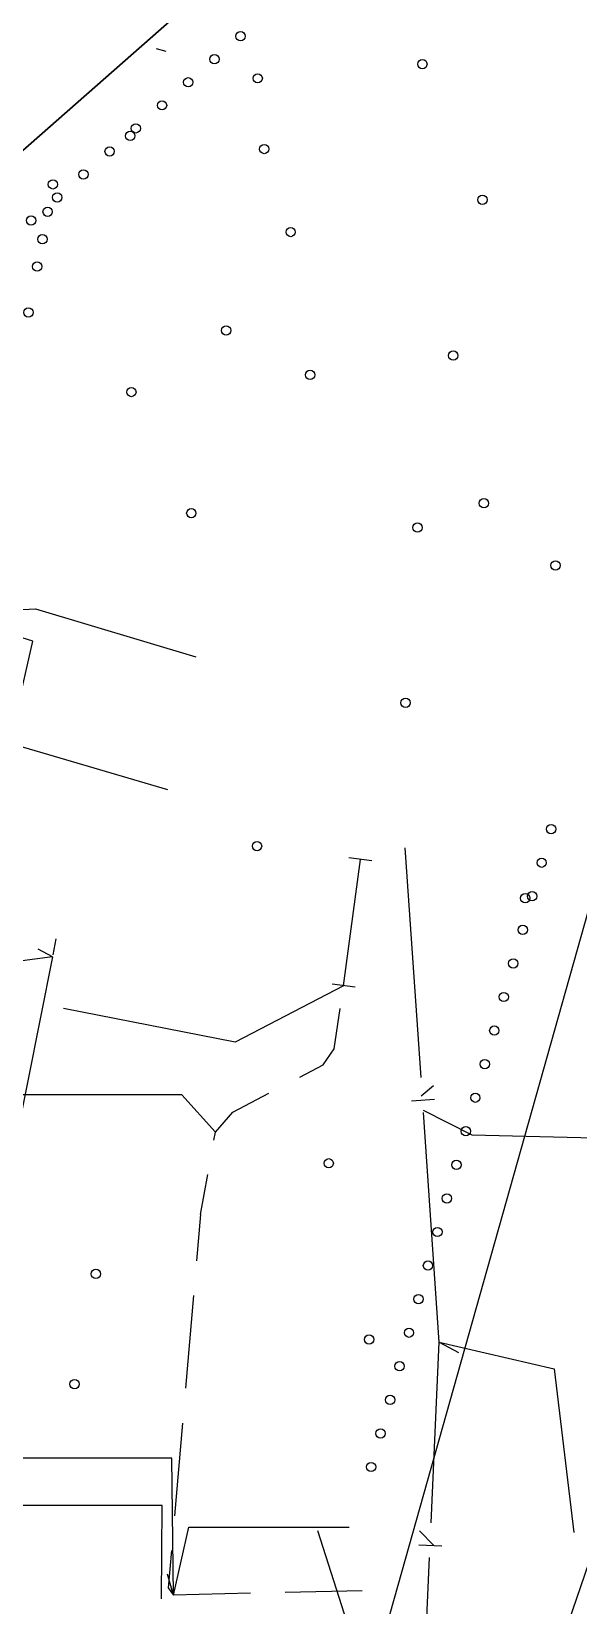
# Model space of a CAD drawing. Header units: metres. Extents: x 3206 to 3701, y 9896 to 11410.
# Drawn here: x 3291.6 to 3315.1, y 10194.5 to 10262.2 of the extents above; entities that cross this region are included whole.
import ezdxf

# ---------------------------------------------------------------- set-up
doc = ezdxf.new("R2010")
doc.units = ezdxf.units.M
for name, color, linetype in [('BUILDING', 7, 'Continuous'), ('ELECTR_CABLE', 7, 'Continuous'), ('GROUND', 7, 'Continuous'), ('HEAT', 7, 'Continuous'), ('SEWER', 7, 'Continuous')]:
    doc.layers.add(name, color=color, linetype=linetype)

# ---------------------------------------------------------------- blocks, each defined once
blk = doc.blocks.new('МОЖЖЕВЕЛЬНИК_СКАЛЬНЫЙ')
blk.add_circle((0, 0), 0.2)
blk = doc.blocks.new('КЛЕН_САХАРИСТЫЙ')
blk.add_circle((0, 0), 0.2)
blk = doc.blocks.new('БЕРЕЗА_ПОЛЕЗНАЯ')
blk.add_circle((0, 0), 0.2)
blk = doc.blocks.new('ЧЕРЕМУХА_ШУБЕРТ')
blk.add_circle((0, 0), 0.2)

msp = doc.modelspace()

# ---------------------------------------------------------------- linework, layer by layer
at = {"layer": 'BUILDING'}
for points in [[(3335.587, 10296.139), (3283.103, 10250), (3266.989, 10268.329), (3319.473, 10314.469)], [(3306.863, 10171.023), (3327.913, 10232.42), (3347.619, 10225.663), (3326.569, 10164.266)], [(3303.479, 10181.715), (3316.989, 10229.57), (3332.618, 10225.158), (3319.108, 10177.303)]]:
    msp.add_lwpolyline(points, close=True, dxfattribs=at)
at = {"layer": 'ELECTR_CABLE'}
for points in [[(3305, 10221.2), (3305.726, 10226.633)], [(3306.222, 10226.567), (3305.231, 10226.699)], [(3304.996, 10221.196), (3300.333, 10218.778), (3292.954, 10220.218)], [(3305.496, 10221.134), (3304.504, 10221.266)], [(3304.591, 10218.49), (3304.852, 10220.22)], [(3304.121, 10217.8), (3304.591, 10218.49)], [(3303.117, 10217.272), (3304.121, 10217.8)], [(3299.49, 10214.91), (3298.041, 10216.502), (3289.985, 10216.502)], [(3300.24, 10215.76), (3301.789, 10216.574)], [(3299.49, 10214.91), (3300.24, 10215.76)], [(3299.427, 10214.564), (3299.49, 10214.91)], [(3298.846, 10211.366), (3299.159, 10213.088)], [(3298.846, 10211.366), (3298.673, 10209.373)], [(3298.543, 10207.878), (3298.198, 10203.89)], [(3298.068, 10202.396), (3297.723, 10198.408)], [(3297.688, 10194.997), (3297.615, 10200.887), (3290.707, 10200.887)], [(3297.166, 10194.836), (3297.2, 10198.855), (3290.732, 10198.855)], [(3297.688, 10194.997), (3298.341, 10197.917), (3305.241, 10197.917)], [(3297.593, 10196.914), (3297.454, 10195.304), (3297.688, 10194.997)], [(3297.688, 10194.997), (3297.427, 10195.894)], [(3305.796, 10195.187), (3302.492, 10195.109)], [(3300.992, 10195.074), (3297.688, 10194.997)]]:
    msp.add_lwpolyline(points, dxfattribs=at)
at = {"layer": 'GROUND'}
msp.add_lwpolyline([(3283.103, 10250), (3335.587, 10296.139)], dxfattribs=at)
at = {"layer": 'HEAT'}
for points in [[(3290.934, 10232.915), (3291.634, 10236.017), (3281.49, 10239.163), (3280.564, 10236.132), (3290.934, 10232.915)], [(3283.171, 10236.962), (3291.754, 10237.41), (3298.641, 10235.343)], [(3285.387, 10234.636), (3286.351, 10232.899), (3297.424, 10229.645)]]:
    msp.add_lwpolyline(points, dxfattribs=at)
at = {"layer": 'SEWER'}
for points in [[(3296.945, 10261.506), (3297.359, 10261.383)], [(3308.334, 10217.253), (3307.651, 10227.135)], [(3292.48, 10222.44), (3286.938, 10221.716), (3279.949, 10223.164)], [(3292.627, 10223.216), (3292.497, 10222.528)], [(3292.48, 10222.44), (3290.887, 10214.451)], [(3292.48, 10222.44), (3291.865, 10222.774)], [(3308.339, 10216.47), (3308.865, 10216.917)], [(3307.918, 10216.25), (3308.906, 10216.318)], [(3308.431, 10215.848), (3310.513, 10214.79), (3316.959, 10214.625)], [(3309.12, 10205.874), (3308.437, 10215.756)], [(3308.769, 10198.111), (3309.12, 10205.874)], [(3309.12, 10205.874), (3314.064, 10204.729), (3314.907, 10197.692)], [(3309.12, 10205.874), (3309.94, 10205.427)], [(3308.35, 10188.85), (3305.945, 10191.348), (3303.892, 10197.767)], [(3308.878, 10197.134), (3308.269, 10197.763)], [(3308.241, 10197.163), (3309.231, 10197.118)], [(3308.35, 10188.85), (3308.701, 10196.613)]]:
    msp.add_lwpolyline(points, dxfattribs=at)

# ---------------------------------------------------------------- block references
at = {"layer": 'BUSH'}
for p in [(3300.571, 10262.028), (3299.445, 10261.038), (3308.391, 10260.832), (3298.318, 10260.048), (3301.307, 10260.219), (3297.192, 10259.057), (3296.065, 10258.067), (3295.823, 10257.743), (3294.939, 10257.076), (3293.812, 10256.086), (3292.497, 10255.659), (3292.686, 10255.096), (3310.974, 10254.997), (3291.559, 10254.105), (3292.272, 10254.48), (3292.047, 10253.301), (3302.726, 10253.609), (3291.822, 10252.123), (3291.446, 10250.154), (3309.72, 10248.298), (3303.56, 10247.468), (3295.873, 10246.73), (3308.181, 10240.9), (3314.116, 10239.274), (3307.666, 10233.369), (3313.929, 10227.934), (3301.279, 10227.204), (3313.522, 10226.491), (3312.817, 10224.963), (3313.114, 10225.047), (3312.707, 10223.604), (3312.299, 10222.16), (3311.892, 10220.716), (3311.484, 10219.273), (3311.076, 10217.829), (3310.669, 10216.386), (3310.261, 10214.942), (3304.362, 10213.565), (3309.854, 10213.499), (3309.446, 10212.055), (3309.039, 10210.611), (3308.631, 10209.168), (3308.224, 10207.724), (3306.101, 10205.989), (3307.816, 10206.281), (3307.409, 10204.837), (3293.432, 10204.069), (3307.001, 10203.393), (3306.594, 10201.95), (3306.186, 10200.506)]:
    msp.add_blockref('МОЖЖЕВЕЛЬНИК_СКАЛЬНЫЙ', p, dxfattribs=at)
at = {"layer": 'TREE'}
for name, p in [('КЛЕН_САХАРИСТЫЙ', (3301.587, 10257.179)), ('БЕРЕЗА_ПОЛЕЗНАЯ', (3299.952, 10249.379)), ('БЕРЕЗА_ПОЛЕЗНАЯ', (3311.038, 10241.947)), ('ЧЕРЕМУХА_ШУБЕРТ', (3298.452, 10241.521)), ('ЧЕРЕМУХА_ШУБЕРТ', (3294.35, 10208.81))]:
    msp.add_blockref(name, p, dxfattribs=at)

doc.saveas('drawing.dxf')
